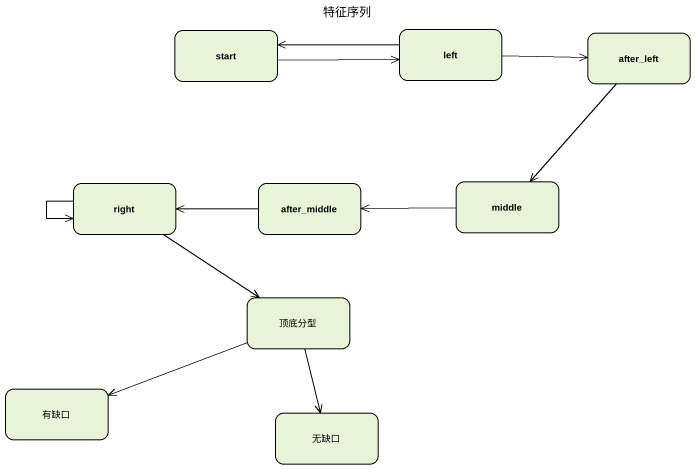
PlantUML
@startuml
title 特征序列
hide empty description
state "start" as start_
state "left" as left_
state after_left
state "right" as right_
state after_middle
state middle
state 顶底分型
state 有缺口
state 无缺口
start_ -right-> left_
left_ -left-> start_
left_ -right-> after_left
after_left --> middle
right_ --> right_
right_ --> 顶底分型
after_middle -left-> right_
middle -left-> after_middle
顶底分型 -left-> 有缺口
顶底分型 --> 无缺口
@enduml
